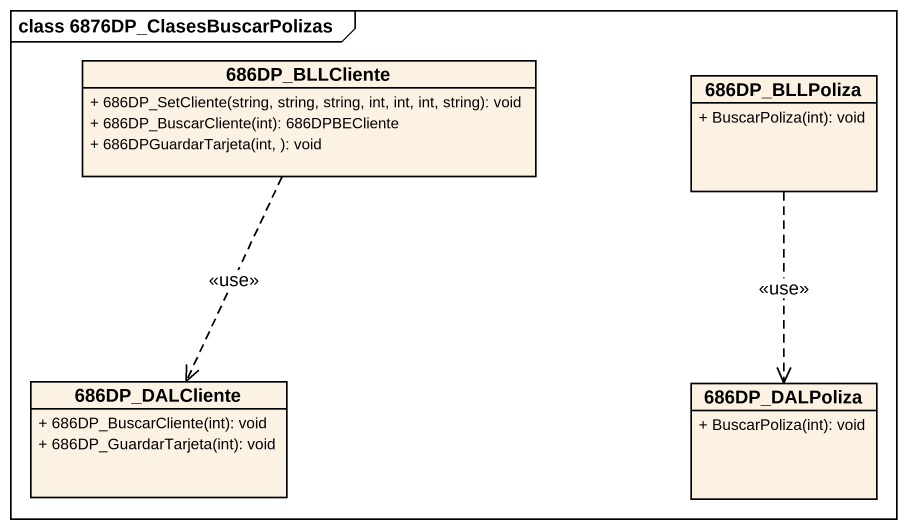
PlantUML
@startuml
mainframe class 6876DP_ClasesBuscarPolizas
hide circle
hide empty members
skinparam classAttributeIconSize 0
class "686DP_BLLCliente" as c686DP_BLLCliente {
  + 686DP_SetCliente(string, string, string, int, int, int, string): void
  + 686DP_BuscarCliente(int): 686DPBECliente
  + 686DPGuardarTarjeta(int, ): void
}
class "686DP_BLLPoliza" as c686DP_BLLPoliza {
  + BuscarPoliza(int): void
}
class "686DP_DALCliente" as c686DP_DALCliente {
  + 686DP_BuscarCliente(int): void
  + 686DP_GuardarTarjeta(int): void
}
class "686DP_DALPoliza" as c686DP_DALPoliza {
  + BuscarPoliza(int): void
}
c686DP_BLLCliente ..> c686DP_DALCliente : <<use>>
c686DP_BLLPoliza ..> c686DP_DALPoliza : <<use>>
@enduml
